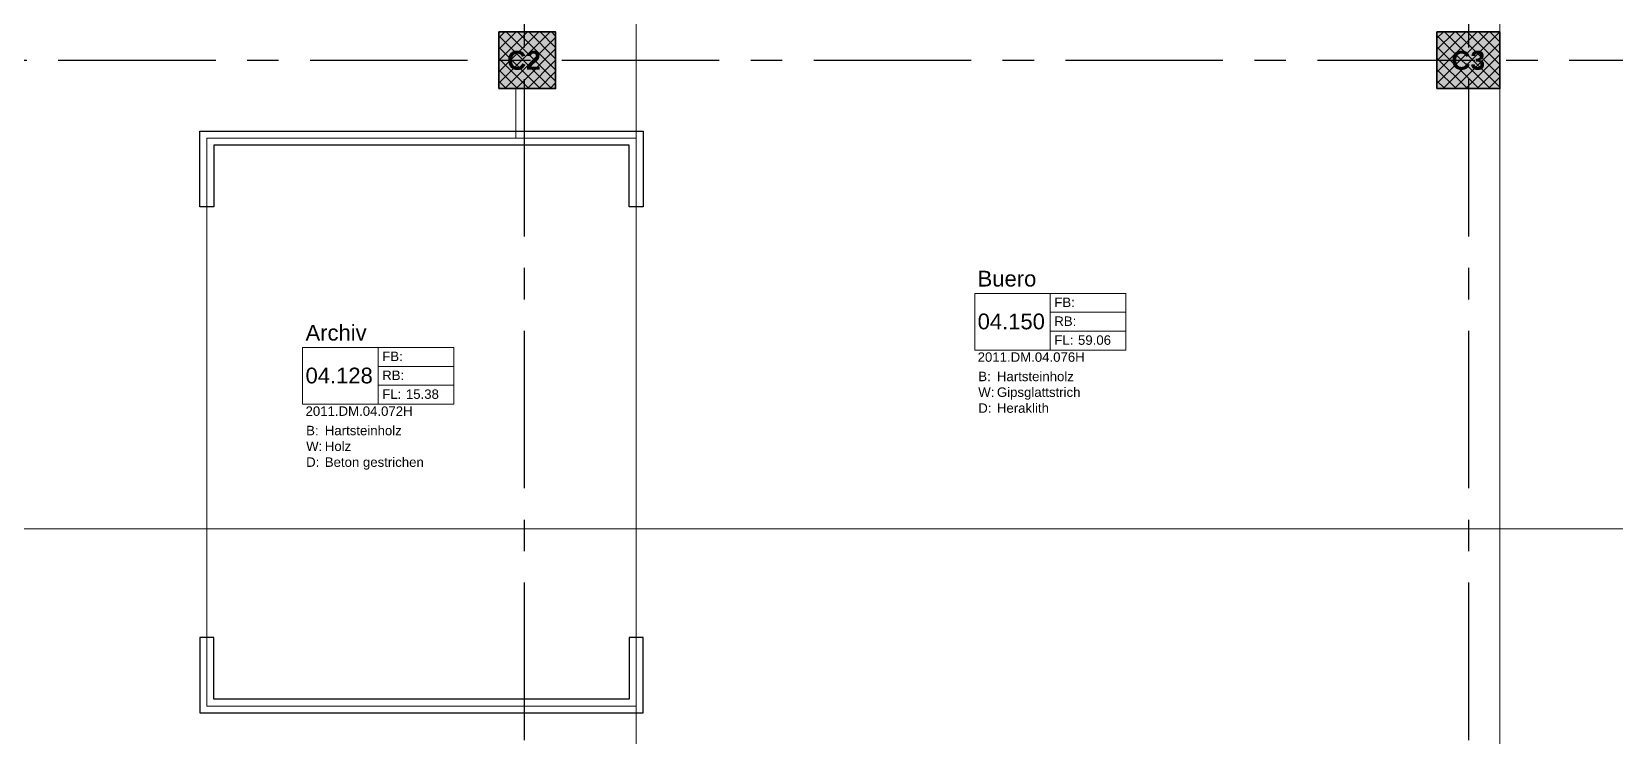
# Model space of a CAD drawing. Header units: millimetres. Extents: x -5 to 111, y -3 to 86.
# Drawn here: x 11.19 to 23.77, y 55.78 to 61.38 of the extents above; entities that cross this region are included whole.
import ezdxf

# ---------------------------------------------------------------- set-up
doc = ezdxf.new("R2010")
doc.units = ezdxf.units.MM
doc.linetypes.add('MITTE', pattern=[2, 1.25, -0.25, 0.25, -0.25])
doc.layers.add('A1------H-', color=8, linetype='Continuous')
for name, color, linetype, lineweight in [('A1E00---E-', 3, 'MITTE', 25), ('A1E00---T-', 3, 'Continuous', 25), ('A1E2----E-', 4, 'Continuous', 35), ('A1E2----H-', 5, 'Continuous', 18), ('A1M11---E-', 3, 'Continuous', 25), ('A1Z21---E-', 210, 'Continuous', 18), ('A1Z23---E-', 214, 'Continuous', 18), ('A1Z29---T-', 5, 'Continuous', 18)]:
    doc.layers.add(name, color=color, linetype=linetype, lineweight=lineweight)
doc.styles.add('ARIAL', font='ARIAL.TTF')
doc.styles.add('ARIALFETT', font='ARIALBD.TTF')

# ---------------------------------------------------------------- blocks, each defined once
blk = doc.blocks.new('bbl-raumstempel')
for points in [[(0, 0), (0, -0.45), (1.2, -0.45), (1.2, 0), (0, 0)], [(0.6, -0.45), (0.6, 0)], [(0.6, -0.15), (1.2, -0.15)], [(0.6, -0.3), (1.2, -0.3)], [(1.2, -0.3), (1.2, -0.45)]]:
    blk.add_lwpolyline(points)
at = {"style": 'ARIAL'}
for s, p in [('FB:', (0.632, -0.108)), ('RB:', (0.632, -0.258)), ('FL:', (0.632, -0.408)), ('B:', (0.028, -0.697)), ('W:', (0.028, -0.822)), ('D:', (0.028, -0.948))]:
    blk.add_text(s, height=0.075, dxfattribs=at).set_placement(p)
for tag, p, height in [('RAUMBEZ', (0.023, 0.055), 0.125), ('FB', (0.82, -0.108), 0.075), ('RNR1', (0.023, -0.285), 0.125), ('RB', (0.82, -0.258), 0.075), ('FLAECHE', (0.82, -0.408), 0.075), ('RNR2', (0.023, -0.543), 0.075), ('B', (0.176, -0.697), 0.075), ('W', (0.176, -0.822), 0.075), ('D', (0.176, -0.948), 0.075)]:
    blk.add_attdef(tag, p, '', height=height, dxfattribs=at)
blk = doc.blocks.new('2011.DM.04.072H', base_point=(12.58, 60.53))
at = {"layer": 'A1Z21---E-'}
blk.add_lwpolyline([(12.58, 60.53), (15.99, 60.53), (15.99, 56.02), (12.58, 56.02)], close=True, dxfattribs=at)
at = {"layer": 'A1Z21---E-', "style": 'ARIAL', "flags": 1}
blk.add_attdef('C_NUMBER', (12.58, 60.53), '', height=10, dxfattribs=at)
blk = doc.blocks.new('2011.DM.04.067V', base_point=(15.183, 60.53))
at = {"layer": 'A1Z21---E-'}
for points in [[(22.85, 64.175), (22.85, 55.175), (22.677, 55.175), (22.677, 49.875), (22.85, 49.875), (22.85, 49.425), (22.35, 49.425), (22.35, 49.5), (22.13, 49.5), (22.13, 46.695), (22.85, 46.695), (22.85, 46.445), (22.807, 46.445), (22.807, 44.558)], [(10.725, 49.8), (12.578, 49.8), (12.578, 51.066), (14.55, 51.066), (14.55, 55.625), (15.325, 55.625), (15.325, 55.595), (15.328, 55.595), (15.99, 55.595), (15.99, 56.02), (12.58, 56.02), (12.58, 60.53), (14.898, 60.53), (15.033, 60.53), (15.033, 60.925), (14.9, 60.925), (14.9, 61.375), (15.35, 61.375), (15.35, 60.925), (15.033, 60.925), (15.033, 60.53), (15.183, 60.53), (15.99, 60.53), (15.99, 64.245)]]:
    blk.add_lwpolyline(points, dxfattribs=at)
at = {"layer": 'A1Z21---E-', "style": 'ARIAL', "flags": 1}
blk.add_attdef('C_NUMBER', (15.183, 60.53), '', height=10, dxfattribs=at)
blk = doc.blocks.new('2011.DM.04.076H', base_point=(22.85, 55.625))
at = {"layer": 'A1Z21---E-'}
blk.add_lwpolyline([(22.85, 55.625), (22.35, 55.625), (22.35, 55.595), (22.347, 55.595), (15.99, 55.595), (15.99, 63.868), (15.99, 64.245), (16.278, 64.245), (22.375, 64.245), (22.375, 64.175), (22.85, 64.175), (22.85, 61.375), (22.35, 61.375), (22.35, 60.925), (22.85, 60.925), (22.85, 55.625)], close=True, dxfattribs=at)
at = {"layer": 'A1Z21---E-', "style": 'ARIAL', "flags": 1}
blk.add_attdef('C_NUMBER', (22.85, 55.625), '', height=10, dxfattribs=at)

msp = doc.modelspace()

# ---------------------------------------------------------------- hatches: boundary and pattern name
at = {"layer": 'A1------H-'}
for points in [[(14.9, 60.925), (15.35, 60.925), (15.35, 61.375), (14.9, 61.375)], [(14.9, 60.925), (15.35, 60.925), (15.35, 61.375), (14.9, 61.375)], [(22.35, 60.925), (22.85, 60.925), (22.85, 61.375), (22.35, 61.375)], [(22.35, 60.925), (22.85, 60.925), (22.85, 61.375), (22.35, 61.375)]]:
    msp.add_hatch(color=256, dxfattribs=at).paths.add_polyline_path(points)
at = {"layer": 'A1E2----H-'}
h = msp.add_hatch(dxfattribs=at)
h.set_pattern_fill('ANSI37', color=256, scale=0.02, style=0)
h.paths.add_polyline_path([(14.9, 60.925), (15.35, 60.925), (15.35, 61.375), (14.9, 61.375)])
h = msp.add_hatch(dxfattribs=at)
h.set_pattern_fill('ANSI37', color=256, scale=0.02, style=0)
h.paths.add_polyline_path([(14.9, 60.925), (15.35, 60.925), (15.35, 61.375), (14.9, 61.375)])
h = msp.add_hatch(dxfattribs=at)
h.set_pattern_fill('ANSI37', color=256, scale=0.02, style=0)
h.paths.add_polyline_path([(22.35, 60.925), (22.85, 60.925), (22.85, 61.375), (22.35, 61.375)])
h = msp.add_hatch(dxfattribs=at)
h.set_pattern_fill('ANSI37', color=256, scale=0.02, style=0)
h.paths.add_polyline_path([(22.35, 60.925), (22.85, 60.925), (22.85, 61.375), (22.35, 61.375)])

# ---------------------------------------------------------------- linework, layer by layer
at = {"layer": 'A1E00---E-'}
for p, q in [((15.1, 79), (15.1, 14.9776)), ((22.6, 79), (22.6, 14.9776)), ((1.4, 61.15), (89.8, 61.15))]:
    msp.add_line(p, q, dxfattribs=at)
at = {"layer": 'A1E2----E-', "flags": 128}
for points in [[(14.9, 60.925), (15.35, 60.925), (15.35, 61.375), (14.9, 61.375), (14.9, 60.925)], [(14.9, 60.925), (15.35, 60.925), (15.35, 61.375), (14.9, 61.375), (14.9, 60.925)], [(22.35, 60.925), (22.85, 60.925), (22.85, 61.375), (22.35, 61.375), (22.35, 60.925)], [(22.35, 60.925), (22.85, 60.925), (22.85, 61.375), (22.35, 61.375), (22.35, 60.925)]]:
    msp.add_lwpolyline(points, dxfattribs=at)
at = {"layer": 'A1M11---E-'}
for points in [[(12.525, 59.985), (12.525, 60.585), (16.045, 60.585), (16.045, 59.985), (15.935, 59.985), (15.935, 60.475), (12.635, 60.475), (12.635, 59.985)], [(12.525, 56.565), (12.525, 55.965), (16.045, 55.965), (16.045, 56.565), (15.935, 56.565), (15.935, 56.075), (12.635, 56.075), (12.635, 56.565)]]:
    msp.add_lwpolyline(points, close=True, dxfattribs=at)
at = {"layer": 'A1Z23---E-'}
for points in [[(5.245, 75.055), (5.245, 57.4277), (24.77, 57.4277)], [(24.77, 57.4277), (5.245, 57.4277), (5.245, 46.5598), (7.9, 46.5598), (7.9, 47.65), (10.915, 47.65), (10.915, 45.9), (7.9, 45.9), (7.9, 46.5598), (5.245, 46.5598), (5.245, 8.15)]]:
    msp.add_lwpolyline(points, dxfattribs=at)

# ---------------------------------------------------------------- block references
at = {"layer": 'A1Z21---E-'}
for name, p in [('2011.DM.04.067V', (15.1828, 60.53)), ('2011.DM.04.076H', (22.85, 55.625)), ('2011.DM.04.072H', (12.58, 60.53))]:
    msp.add_blockref(name, p, dxfattribs=at)
at = {"layer": 'A1Z29---T-'}
for p, values in [((18.6787, 59.2972), {'FLAECHE': '59.06', 'RAUMBEZ': 'Buero', 'RNR1': '04.150', 'RNR2': '2011.DM.04.076H', 'B': 'Hartsteinholz', 'W': 'Gipsglattstrich', 'D': 'Heraklith'}), ((13.3407, 58.8677), {'FLAECHE': '15.38', 'RAUMBEZ': 'Archiv', 'RNR1': '04.128', 'RNR2': '2011.DM.04.072H', 'B': 'Hartsteinholz', 'W': 'Holz', 'D': 'Beton gestrichen'})]:
    msp.add_blockref('bbl-raumstempel', p, dxfattribs=at).add_auto_attribs(values)

# ---------------------------------------------------------------- texts
at = {"layer": 'A1E00---T-', "style": 'ARIALFETT'}
for s, p in [('C2', (14.965, 61.0742)), ('C3', (22.4642, 61.0742))]:
    msp.add_text(s, height=0.15, dxfattribs=at).set_placement(p)

doc.saveas('drawing.dxf')
